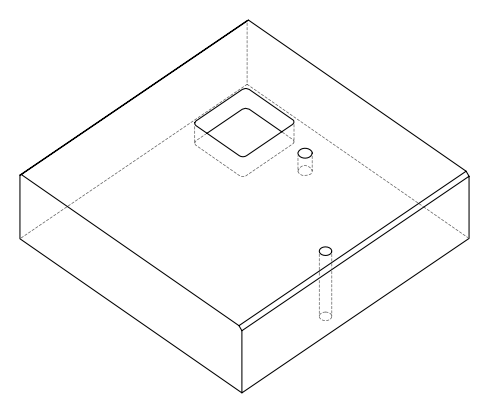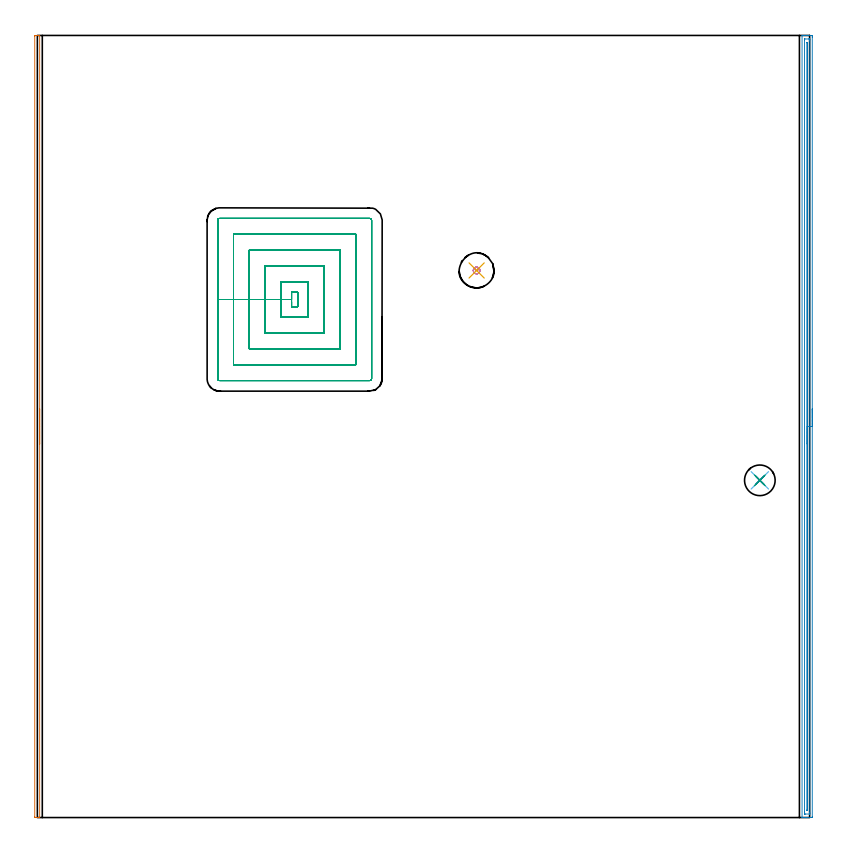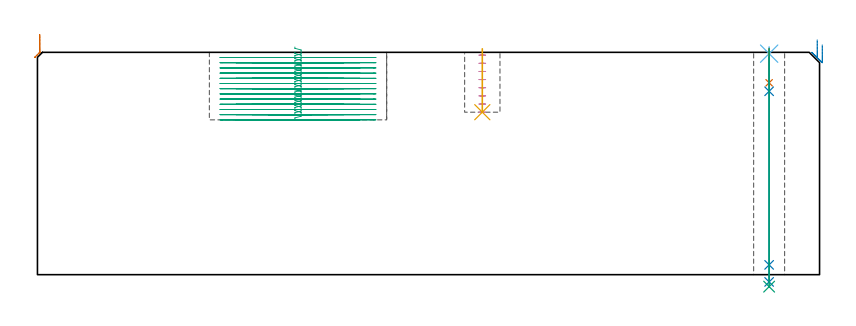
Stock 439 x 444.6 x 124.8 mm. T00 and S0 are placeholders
(PLAN: 9 operations, 7 tool changes, 47.4 min)
(1 AREA_MILL | FG_CHAMFER_SURFACE | UGT0205_001 | 3.71 min | 1740 mm3)
(2 AREA_MILL_1 | FG_CHAMFER_SURFACE_1 | UGT0205_001 | 10.82 min | 7481 mm3)
(3 MILL_RECTANGULAR_POCKET | POCKET_RECTANGULAR_STRAIGHT | NXT0201_011 | Follow Part, ap 3, ae 75% | 30.92 min | 391383 mm3)
(4 MILL_BLIND_HOLE_FROM_SOLID_MATERIAL | STEP1POCKET | UGT0201_008 | Spiral | 0.58 min | 10315 mm3)
(5 BORE_BLIND_HOLE | STEP1POCKET | UGT0332_076 | 0.14 min | 0 mm3)
(6 SPOT_DRILL | STEP1HOLE | NXT0321_9005460120000 | 0.03 min | 26 mm3)
(7 DRILL_BLIND_HOLE_INTO_CENTER | STEP1HOLE | UGT0301_225 | 0.08 min | 1509 mm3)
(8 GUN_DRILL_THROUGH_HOLE | STEP1HOLE | UGT0307_008 | 0.62 min | 10359 mm3)
(9 DRILL_TO_ENLARGE_THROUGH_HOLE | STEP1HOLE | UGT0301_245 | 0.54 min | 17709 mm3)
(TOOL UGT0205_001 | Chamfer Mill 20 x 3 x 45 deg. | D20 FL50 Z2)
(TOOL NXT0201_011 | ENDMILL 12mm [2P460-1200-NA 1630] | D12 FL38 Z6)
(TOOL UGT0201_008 | End Mill 16 mm | D16 FL32 Z4)
(TOOL UGT0332_076 | 19.75 mm Rough Boring Bar | D19.75)
(TOOL NXT0321_9005460120000 | NC Spot Drill, 142deg, 12mm, Carbide, Uncoated | D12 PA142 FL30 Z2)
(TOOL UGT0301_225 | Twist Drill 11.4 mm | D11.4 PA118 FL92 Z2)
(TOOL UGT0307_008 | Gun Drill 11 mm | D11 PA130 FL24 Z1)
(TOOL UGT0301_245 | Twist Drill 17.4 mm | D17.4 PA118 FL130 Z2)
(OP 1 AREA_MILL)
G17 G21 G94 G90
T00 M6
G54
G17 G0 G90 X1.3 Y232.3 S1061 M3
G43 Z134.8 H0
G94 G1 Y232.262 Z133.928 F250.
Y232.148 Z133.063
Y231.959 Z132.212
Y231.697 Z131.38
Y231.363 Z130.574
Y230.96 Z129.8
Y230.491 Z129.064
Y229.96 Z128.372
Y229.371 Z127.729
Y228.728 Z127.139
Y228.036 Z126.608
Y227.3 Z126.14
Y226.526 Z125.737
Y225.72 Z125.403
Y224.888 Z125.141
Y224.036 Z124.952
Y223.172 Z124.838
Y222.3 Z124.8
Y0.178
X1.297 Y0.009 Z124.788
X1.273 Y0.007 Z124.764
X0.89 Y0. Z124.39
X0.606 Z124.106
X-0.1 Z123.395
X-1.339 Z122.158
X-1.491 Y0.002 Z122.005
X-1.5 Y0.437 Z122.
Y443.975
X-1.498 Y444.163 Z122.002
X-1.491 Y444.598 Z122.005
X-1.338 Y444.6 Z122.158
X-0.1 Z123.395
X0.606 Z124.106
X0.89 Z124.39
X1.273 Y444.593 Z124.764
X1.297 Y444.59 Z124.788
X1.3 Y444.422 Z124.8
Y222.3
Y221.428 Z124.838
Y220.563 Z124.952
Y219.712 Z125.141
Y218.88 Z125.403
Y218.074 Z125.737
Y217.3 Z126.14
Y216.564 Z126.608
Y215.872 Z127.139
Y215.229 Z127.729
Y214.64 Z128.372
Y214.108 Z129.064
Y213.64 Z129.8
Y213.237 Z130.574
Y212.903 Z131.38
Y212.641 Z132.212
Y212.452 Z133.063
Y212.338 Z133.928
Y212.3 Z134.8
M5
M2
(OP 2 AREA_MILL_1)
G17 G21 G94 G90
T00 M6
G54
G17 G0 G90 X440.5 Y232.3 S1061 M3
G43 Z134.8 H0
Z129.
G94 G1 Y232.262 Z128.128 F250.
Y232.148 Z127.264
Y231.959 Z126.412
Y231.697 Z125.58
Y231.363 Z124.774
Y230.96 Z124.
Y230.491 Z123.264
Y229.96 Z122.572
Y229.371 Z121.929
Y228.728 Z121.34
Y228.036 Z120.808
Y227.3 Z120.34
Y226.526 Z119.937
Y225.72 Z119.603
Y224.888 Z119.341
Y224.036 Z119.152
Y223.172 Z119.038
Y222.3 Z119.
Y0.625
X440.498 Y0.329
X440.494 Y0.01 Z119.003
X440.21 Y0. Z119.287
X437.6 Z121.894
X437.077 Z122.42
X436.73 Z122.766
X436.207 Z123.289
X435.86 Z123.634
X434.931 Z124.568
X434.815 Z124.677
X434.759 Y0.003 Z124.732
X434.703 Y0.01 Z124.788
X434.7 Y0.178 Z124.8
Y444.422
X434.703 Y444.59 Z124.788
X434.814 Y444.598 Z124.678
X434.931 Y444.6 Z124.568
X435.167 Z124.333
X435.86 Z123.634
X437.077 Z122.42
X437.6 Z121.894
X438.208 Z121.287
X439.948 Z119.548
X440.21 Y444.597 Z119.287
X440.494 Y444.59 Z119.003
X440.498 Y444.271 Z119.
X440.5 Y443.975
Y443.677
Y222.3
X439.086 Z120.414
Y2.674
X439.085 Y2.413 Z120.415
X439.082 Y2.097 Z120.418
X439.079 Y2.02 Z120.421
X439.077 Y2.01 Z120.423
X439.054 Y2.006 Z120.446
X439.005 Y2.003 Z120.495
X438.871 Y2. Z120.629
X436.73 Z122.77
X436.26 Y2.002 Z123.24
X436.144 Y2.008 Z123.356
X436.121 Y2.011 Z123.379
X436.119 Y2.052 Z123.381
X436.116 Y2.15 Z123.384
X436.115 Y2.413 Z123.385
X436.114 Y3.045 Z123.386
Y441.926
X436.115 Y442.187 Z123.385
X436.118 Y442.503 Z123.382
X436.121 Y442.58 Z123.379
X436.123 Y442.59 Z123.377
X436.146 Y442.594 Z123.354
X436.195 Y442.597 Z123.305
X436.329 Y442.6 Z123.171
X438.47 Z121.03
X438.94 Y442.598 Z120.56
X439.056 Y442.592 Z120.444
X439.079 Y442.589 Z120.421
X439.081 Y442.548 Z120.419
X439.084 Y442.45 Z120.416
X439.085 Y442.187 Z120.415
X439.086 Y441.554 Z120.414
Y222.3
X437.672 Z121.828
X437.671 Y4.2 Z121.829
X437.67 Y4.128 Z121.83
X437.667 Y4.054 Z121.833
X437.665 Y4.013 Z121.835
X437.648 Y4.01 Z121.852
X437.6 Y4.008 Z121.9
X437.542 Y4.01 Z121.958
X437.534 Y4.127 Z121.966
X437.53 Y4.2 Z121.97
X437.529 Y4.273 Z121.971
Y440.4
X437.53 Y440.472 Z121.97
X437.533 Y440.546 Z121.967
X437.535 Y440.587 Z121.965
X437.552 Y440.59 Z121.948
X437.6 Y440.592 Z121.9
X437.658 Y440.59 Z121.842
X437.666 Y440.473 Z121.834
X437.67 Y440.4 Z121.83
X437.671 Y440.327 Z121.829
X437.672 Y222.3 Z121.828
Y221.428 Z121.867
Y220.563 Z121.98
Y219.712 Z122.169
Y218.88 Z122.432
Y218.074 Z122.765
Y217.3 Z123.168
Y216.564 Z123.637
Y215.872 Z124.168
Y215.229 Z124.757
Y214.64 Z125.401
Y214.108 Z126.093
Y213.64 Z126.828
Y213.237 Z127.602
Y212.903 Z128.408
Y212.641 Z129.24
Y212.452 Z130.092
Y212.338 Z130.957
Y212.3 Z131.828
G0 Z134.8
M5
M2
(OP 3 MILL_RECTANGULAR_POCKET)
G17 G21 G94 G90
T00 M6
G54
G17 G0 G90 X144.5 Y293.176 S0 M3
G43 Z134.8 H1
Z127.8
G94 G1 Y290.4 Z127.056 F250.
X148. Z126.118
Y298.6 Z123.921
X144.5 Z122.983
Y294.5 Z121.885
Y290.4 F500.
X148.
Y298.6
X144.5
Y294.5
X138.5
Y284.4
X154.
Y304.6
X138.5
Y294.5
X129.5
Y275.4
X163.
Y313.6
X129.5
Y294.5
X120.5
Y266.4
X172.
Y322.6
X120.5
Y294.5
X111.5
Y257.4
X181.
Y331.6
X111.5
Y294.5
X102.5
Y249.5
G3 X103.6 Y248.4 R1.1
G1 X188.9
G3 X190. Y249.5 R1.1
G1 Y339.5
G3 X188.9 Y340.6 R1.1
G1 X103.6
G3 X102.5 Y339.5 R1.1
G1 Y294.5
Y293.5
G0 X144.5 Y293.176 Z124.885
G1 Y290.4 Z124.141 F250.
X148. Z123.203
Y298.6 Z121.006
X144.5 Z120.068
Y294.5 Z118.969
Y290.4 F500.
X148.
Y298.6
X144.5
Y294.5
X138.5
Y284.4
X154.
Y304.6
X138.5
Y294.5
X129.5
Y275.4
X163.
Y313.6
X129.5
Y294.5
X120.5
Y266.4
X172.
Y322.6
X120.5
Y294.5
X111.5
Y257.4
X181.
Y331.6
X111.5
Y294.5
X102.5
Y249.5
G3 X103.6 Y248.4 R1.1
G1 X188.9
G3 X190. Y249.5 R1.1
G1 Y339.5
G3 X188.9 Y340.6 R1.1
G1 X103.6
G3 X102.5 Y339.5 R1.1
G1 Y294.5
Y293.5
G0 X144.5 Y293.176 Z121.969
G1 Y290.4 Z121.225 F250.
X148. Z120.287
Y298.6 Z118.09
X144.5 Z117.152
Y294.5 Z116.054
Y290.4 F500.
X148.
Y298.6
X144.5
Y294.5
X138.5
Y284.4
X154.
Y304.6
X138.5
Y294.5
X129.5
Y275.4
X163.
Y313.6
X129.5
Y294.5
X120.5
Y266.4
X172.
Y322.6
X120.5
Y294.5
X111.5
Y257.4
X181.
Y331.6
X111.5
Y294.5
X102.5
Y249.5
G3 X103.6 Y248.4 R1.1
G1 X188.9
G3 X190. Y249.5 R1.1
G1 Y339.5
G3 X188.9 Y340.6 R1.1
G1 X103.6
G3 X102.5 Y339.5 R1.1
G1 Y294.5
Y293.5
G0 X144.5 Y293.176 Z119.054
G1 Y290.4 Z118.31 F250.
X148. Z117.372
Y298.6 Z115.175
X144.5 Z114.237
Y294.5 Z113.138
Y290.4 F500.
X148.
Y298.6
X144.5
Y294.5
X138.5
Y284.4
X154.
Y304.6
X138.5
Y294.5
X129.5
Y275.4
X163.
Y313.6
X129.5
Y294.5
X120.5
Y266.4
X172.
Y322.6
X120.5
Y294.5
X111.5
Y257.4
X181.
Y331.6
X111.5
Y294.5
X102.5
Y249.5
G3 X103.6 Y248.4 R1.1
G1 X188.9
G3 X190. Y249.5 R1.1
G1 Y339.5
G3 X188.9 Y340.6 R1.1
G1 X103.6
G3 X102.5 Y339.5 R1.1
G1 Y294.5
Y293.5
G0 X144.5 Y293.176 Z116.138
G1 Y290.4 Z115.394 F250.
X148. Z114.457
Y298.6 Z112.259
X144.5 Z111.322
Y294.5 Z110.223
Y290.4 F500.
X148.
Y298.6
X144.5
Y294.5
X138.5
Y284.4
X154.
Y304.6
X138.5
Y294.5
X129.5
Y275.4
X163.
Y313.6
X129.5
Y294.5
X120.5
Y266.4
X172.
Y322.6
X120.5
Y294.5
X111.5
Y257.4
X181.
Y331.6
X111.5
Y294.5
X102.5
Y249.5
G3 X103.6 Y248.4 R1.1
G1 X188.9
G3 X190. Y249.5 R1.1
G1 Y339.5
G3 X188.9 Y340.6 R1.1
G1 X103.6
G3 X102.5 Y339.5 R1.1
G1 Y294.5
Y293.5
G0 X144.5 Y293.176 Z113.223
G1 Y290.4 Z112.479 F250.
X148. Z111.541
Y298.6 Z109.344
X144.5 Z108.406
Y294.5 Z107.308
Y290.4 F500.
X148.
Y298.6
X144.5
Y294.5
X138.5
Y284.4
X154.
Y304.6
X138.5
Y294.5
X129.5
Y275.4
X163.
Y313.6
X129.5
Y294.5
X120.5
Y266.4
X172.
Y322.6
X120.5
Y294.5
X111.5
Y257.4
X181.
Y331.6
X111.5
Y294.5
X102.5
Y249.5
G3 X103.6 Y248.4 R1.1
G1 X188.9
G3 X190. Y249.5 R1.1
G1 Y339.5
G3 X188.9 Y340.6 R1.1
G1 X103.6
G3 X102.5 Y339.5 R1.1
G1 Y294.5
Y293.5
G0 X144.5 Y293.176 Z110.308
G1 Y290.4 Z109.564 F250.
X148. Z108.626
Y298.6 Z106.429
X144.5 Z105.491
Y294.5 Z104.392
Y290.4 F500.
X148.
Y298.6
X144.5
Y294.5
X138.5
Y284.4
X154.
Y304.6
X138.5
Y294.5
X129.5
Y275.4
X163.
Y313.6
X129.5
Y294.5
X120.5
Y266.4
X172.
Y322.6
X120.5
Y294.5
X111.5
Y257.4
X181.
Y331.6
X111.5
Y294.5
X102.5
Y249.5
G3 X103.6 Y248.4 R1.1
G1 X188.9
G3 X190. Y249.5 R1.1
G1 Y339.5
G3 X188.9 Y340.6 R1.1
G1 X103.6
G3 X102.5 Y339.5 R1.1
G1 Y294.5
Y293.5
G0 X144.5 Y293.176 Z107.392
G1 Y290.4 Z106.648 F250.
X148. Z105.71
Y298.6 Z103.513
X144.5 Z102.575
Y294.5 Z101.477
Y290.4 F500.
X148.
Y298.6
X144.5
Y294.5
X138.5
Y284.4
X154.
Y304.6
X138.5
Y294.5
X129.5
Y275.4
X163.
Y313.6
X129.5
Y294.5
X120.5
Y266.4
X172.
Y322.6
X120.5
Y294.5
X111.5
Y257.4
X181.
Y331.6
X111.5
Y294.5
X102.5
Y249.5
G3 X103.6 Y248.4 R1.1
G1 X188.9
G3 X190. Y249.5 R1.1
G1 Y339.5
G3 X188.9 Y340.6 R1.1
G1 X103.6
G3 X102.5 Y339.5 R1.1
G1 Y294.5
Y293.5
G0 X144.5 Y293.176 Z104.477
G1 Y290.4 Z103.733 F250.
X148. Z102.795
Y298.6 Z100.598
X144.5 Z99.66
Y294.5 Z98.562
Y290.4 F500.
X148.
Y298.6
X144.5
Y294.5
X138.5
Y284.4
X154.
Y304.6
X138.5
Y294.5
X129.5
Y275.4
X163.
Y313.6
X129.5
Y294.5
X120.5
Y266.4
X172.
Y322.6
X120.5
Y294.5
X111.5
Y257.4
X181.
Y331.6
X111.5
Y294.5
X102.5
Y249.5
G3 X103.6 Y248.4 R1.1
G1 X188.9
G3 X190. Y249.5 R1.1
G1 Y339.5
G3 X188.9 Y340.6 R1.1
G1 X103.6
G3 X102.5 Y339.5 R1.1
G1 Y294.5
Y293.5
G0 X144.5 Y293.176 Z101.562
G1 Y290.4 Z100.818 F250.
X148. Z99.88
Y298.6 Z97.683
X144.5 Z96.745
Y294.5 Z95.646
Y290.4 F500.
X148.
Y298.6
X144.5
Y294.5
X138.5
Y284.4
X154.
Y304.6
X138.5
Y294.5
X129.5
Y275.4
X163.
Y313.6
X129.5
Y294.5
X120.5
Y266.4
X172.
Y322.6
X120.5
Y294.5
X111.5
Y257.4
X181.
Y331.6
X111.5
Y294.5
X102.5
Y249.5
G3 X103.6 Y248.4 R1.1
G1 X188.9
G3 X190. Y249.5 R1.1
G1 Y339.5
G3 X188.9 Y340.6 R1.1
G1 X103.6
G3 X102.5 Y339.5 R1.1
G1 Y294.5
Y293.5
G0 X144.5 Y293.176 Z98.646
G1 Y290.4 Z97.902 F250.
X148. Z96.964
Y298.6 Z94.767
X144.5 Z93.829
Y294.5 Z92.731
Y290.4 F500.
X148.
Y298.6
X144.5
Y294.5
X138.5
Y284.4
X154.
Y304.6
X138.5
Y294.5
X129.5
Y275.4
X163.
Y313.6
X129.5
Y294.5
X120.5
Y266.4
X172.
Y322.6
X120.5
Y294.5
X111.5
Y257.4
X181.
Y331.6
X111.5
Y294.5
X102.5
Y249.5
G3 X103.6 Y248.4 R1.1
G1 X188.9
G3 X190. Y249.5 R1.1
G1 Y339.5
G3 X188.9 Y340.6 R1.1
G1 X103.6
G3 X102.5 Y339.5 R1.1
G1 Y294.5
Y293.5
G0 X144.5 Y293.176 Z95.731
G1 Y290.4 Z94.987 F250.
X148. Z94.049
Y298.6 Z91.852
X144.5 Z90.914
Y294.5 Z89.815
Y290.4 F500.
X148.
Y298.6
X144.5
Y294.5
X138.5
Y284.4
X154.
Y304.6
X138.5
Y294.5
X129.5
Y275.4
X163.
Y313.6
X129.5
Y294.5
X120.5
Y266.4
X172.
Y322.6
X120.5
Y294.5
X111.5
Y257.4
X181.
Y331.6
X111.5
Y294.5
X102.5
Y249.5
G3 X103.6 Y248.4 R1.1
G1 X188.9
G3 X190. Y249.5 R1.1
G1 Y339.5
G3 X188.9 Y340.6 R1.1
G1 X103.6
G3 X102.5 Y339.5 R1.1
G1 Y294.5
Y293.5
G0 X144.5 Y293.176 Z92.815
G1 Y290.4 Z92.071 F250.
X148. Z91.134
Y298.6 Z88.936
X144.5 Z87.999
Y294.5 Z86.9
Y290.4 F500.
X148.
Y298.6
X144.5
Y294.5
X138.5
Y284.4
X154.
Y304.6
X138.5
Y294.5
X129.5
Y275.4
X163.
Y313.6
X129.5
Y294.5
X120.5
Y266.4
X172.
Y322.6
X120.5
Y294.5
X111.5
Y257.4
X181.
Y331.6
X111.5
Y294.5
X102.5
Y249.5
G3 X103.6 Y248.4 R1.1
G1 X188.9
G3 X190. Y249.5 R1.1
G1 Y339.5
G3 X188.9 Y340.6 R1.1
G1 X103.6
G3 X102.5 Y339.5 R1.1
G1 Y294.5
Y293.5
G0 Z134.8
M5
M2
(OP 4 MILL_BLIND_HOLE_FROM_SOLID_MATERIAL)
G17 G21 G94 G90
T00 M6
G54
G17 G0 G90 X249.7 Y311. S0 M3
G43 Z134.8 H0
Z123.225
G94 G3 X250.65 Y311.95 R0.95 F250.
X249.7 Y312.9 R0.95
X247.8 Y311. R1.9
X249.7 Y312.9 R-1.9
X248.75 Y311.95 R0.95
X249.7 Y311. R0.95
G0 Z118.65
G3 X250.65 Y311.95 R0.95
X249.7 Y312.9 R0.95
X247.8 Y311. R1.9
X249.7 Y312.9 R-1.9
X248.75 Y311.95 R0.95
X249.7 Y311. R0.95
G0 Z114.075
G3 X250.65 Y311.95 R0.95
X249.7 Y312.9 R0.95
X247.8 Y311. R1.9
X249.7 Y312.9 R-1.9
X248.75 Y311.95 R0.95
X249.7 Y311. R0.95
G0 Z109.5
G3 X250.65 Y311.95 R0.95
X249.7 Y312.9 R0.95
X247.8 Y311. R1.9
X249.7 Y312.9 R-1.9
X248.75 Y311.95 R0.95
X249.7 Y311. R0.95
G0 Z104.925
G3 X250.65 Y311.95 R0.95
X249.7 Y312.9 R0.95
X247.8 Y311. R1.9
X249.7 Y312.9 R-1.9
X248.75 Y311.95 R0.95
X249.7 Y311. R0.95
G0 Z100.35
G3 X250.65 Y311.95 R0.95
X249.7 Y312.9 R0.95
X247.8 Y311. R1.9
X249.7 Y312.9 R-1.9
X248.75 Y311.95 R0.95
X249.7 Y311. R0.95
G0 Z95.775
G3 X250.65 Y311.95 R0.95
X249.7 Y312.9 R0.95
X247.8 Y311. R1.9
X249.7 Y312.9 R-1.9
X248.75 Y311.95 R0.95
X249.7 Y311. R0.95
G0 Z91.2
G3 X250.65 Y311.95 R0.95
X249.7 Y312.9 R0.95
X247.8 Y311. R1.9
X249.7 Y312.9 R-1.9
X248.75 Y311.95 R0.95
X249.7 Y311. R0.95
G0 Z134.8
M5
M2
(OP 5 BORE_BLIND_HOLE)
G17 G21 G94 G90
T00 M6
G54
G17 G0 G90 X249.7 Y311. S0 M3
G43 Z134.8 H0
G94 G85 G98 Z91.2 F250. R126.8
G80
M5
M2
(OP 6 SPOT_DRILL)
G17 G21 G94 G90
T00 M6
G54
G17 G0 G90 X410.7 Y191.7 S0 M3
G43 Z134.8 H0
G94 G81 G98 Z124.051 F250. R127.8
G80
M5
M2
(OP 7 DRILL_BLIND_HOLE_INTO_CENTER)
G17 G21 G94 G90
T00 M6
G54
G17 G0 G90 X410.7 Y191.7 S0 M3
G43 Z134.8 H0
G94 G81 G98 Z107.7 F250. R126.8
G80
M5
M2
(OP 8 GUN_DRILL_THROUGH_HOLE)
G17 G21 G94 G90
T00 M6
G54
G17 G0 G90 X410.7 Y191.7 M8
G43 Z134.8 H0
Z122.097
S716 M3
G94 G1 Z102.94 F125. M26
G4 X.084
Z5.5 F250.
G4 X.084
Z-4.065 F125.
G4 X.084
M5
M9
G0 Z122.097
Z134.8
M2
(OP 9 DRILL_TO_ENLARGE_THROUGH_HOLE)
G17 G21 G94 G90
T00 M6
G54
G17 G0 G90 X410.7 Y191.7 S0 M3
G43 Z134.8 H0
G94 G73 G98 Z-6.727 F250. Q16.441 R126.8
G80
M5
M2
